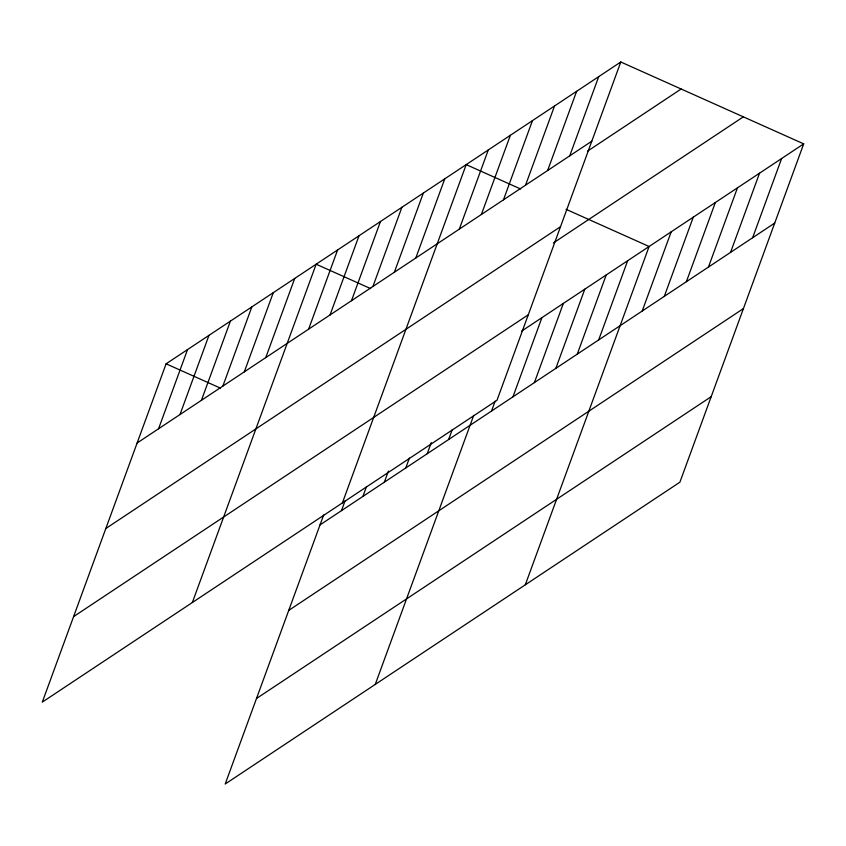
<?xml version="1.0" encoding="UTF-8"?>
<svg xmlns="http://www.w3.org/2000/svg" width="846" height="846" viewBox="0 0 846 846"><rect width="100%" height="100%" fill="white"/><g stroke="black" fill="none" stroke-linecap="round" stroke-linejoin="round"><path stroke-width="1.27" d="M620.795 61.991L166.102 363.812L42.3 702.127L496.983 400.306L620.795 61.991L803.7 143.873L679.898 482.188L225.205 784.009L323.658 514.981M158.562 428.774L187.537 349.578M179.997 414.54L208.973 335.354M201.433 400.317L230.408 321.12M222.868 386.083L251.844 306.897M244.304 371.859L273.279 292.674M265.739 357.625L294.715 278.44M192.349 602.521L316.15 264.216L370.59 288.581M308.61 329.168L337.586 249.982M330.046 314.945L359.021 235.759M351.481 300.711L380.457 221.525M372.917 286.487L401.892 207.302M394.352 272.264L423.328 193.068M415.788 258.03L444.763 178.844M342.387 502.926L466.199 164.61L520.639 188.986M341.467 510.656L345.094 500.758M459.304 229.139L488.279 149.954M362.902 496.422L366.53 486.524M481.385 214.482L510.371 135.297M384.338 482.199L388.42 471.063M503.476 199.825L532.451 120.629M405.773 467.965L409.401 458.067M427.209 453.742L431.291 442.606M525.556 185.158L554.532 105.972M448.644 439.508L452.272 429.609M547.637 170.501L576.623 91.315M375.254 684.403L473.707 415.386M569.728 155.844L598.704 76.658M491.515 411.05L495.143 401.152M512.951 396.827L541.926 317.631M534.386 382.593L563.362 303.407M555.822 368.37L584.798 289.173M577.258 354.136L606.233 274.95M598.693 339.912L627.669 260.716M525.303 584.808L649.104 246.493L566.027 209.3M642.209 311.021L671.195 231.836M664.3 296.364L693.276 217.168M686.381 281.707L715.356 202.511M708.462 267.04L737.448 187.854M730.553 252.383L759.528 173.197M752.633 237.726L781.619 158.53M137.126 442.997L591.809 141.187M587.558 151.148L681.146 89.01M105.835 528.517L560.517 226.696M553.379 242.95L743.338 116.854M73.591 616.618L528.274 314.797M521.57 331.156L803.7 143.873M320.031 524.88L774.725 223.069M288.74 610.389L743.433 308.579M256.507 698.5L711.19 396.679M166.102 363.812L220.552 388.187"/></g></svg>
